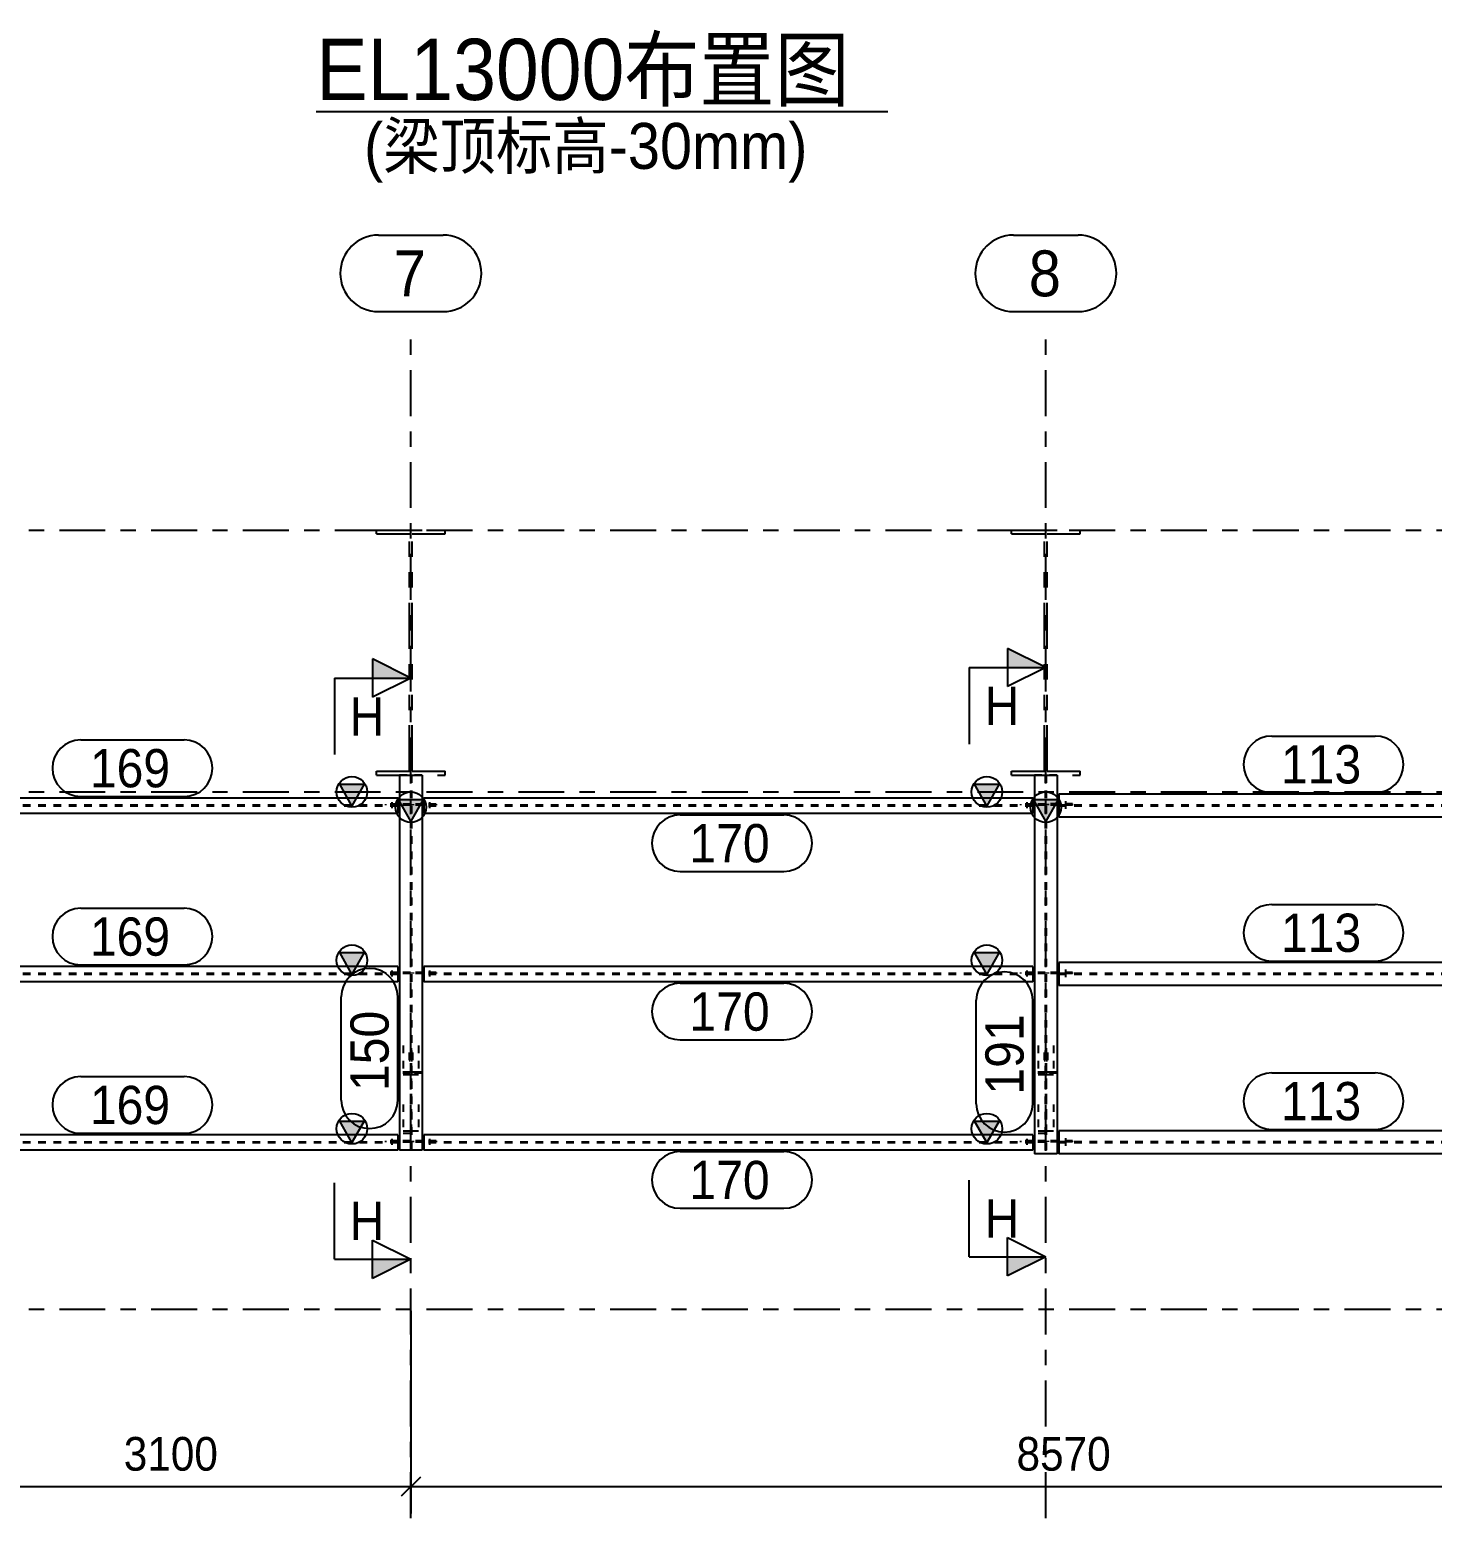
# Model space of a CAD drawing. Header units: millimetres. Extents: x 0 to 594, y 0 to 420.
# Drawn here: x 228.8 to 320.4, y 107.3 to 204.6 of the extents above; entities that cross this region are included whole.
import ezdxf

# ---------------------------------------------------------------- set-up
doc = ezdxf.new("R2010")
doc.units = ezdxf.units.MM
doc.header["$MEASUREMENT"] = 0
for name, pattern in [('XKITLINE00', [0]), ('XKITLINE02', [4, 2, -2]), ('XKITLINE03', [6, 3, -1, 1, -1]), ('XKITLINE04', [3, 0.5, -0.5, 0.5, -0.5, 0.5, -0.5]), ('XKITLINE05', [8, 3, -1, 1, -1, 1, -1])]:
    doc.linetypes.add(name, pattern=pattern)
for name, color, linetype in [('cut', 7, 'Continuous'), ('dimension', 7, 'Continuous'), ('grid', 7, 'Continuous'), ('mark', 7, 'Continuous'), ('part1', 7, 'Continuous'), ('view', 7, 'Continuous')]:
    doc.layers.add(name, color=color, linetype=linetype)
doc.styles.add('STYLE_1', font='arial.ttf', dxfattribs={"height": 0.2})

# ---------------------------------------------------------------- blocks, each defined once
blk = doc.blocks.new('*D3364')
at = {"layer": 'dimension', "color": 1, "linetype": 'XKITLINE00'}
for p, q in [((1420.113, 1660.043), (1420.113, 1646.803)), ((1505.813, 1660.043), (1505.813, 1646.803)), ((1420.736, 1649.185), (1419.491, 1647.941)), ((1506.436, 1649.185), (1505.191, 1647.941)), ((1420.113, 1648.563), (1505.813, 1648.563))]:
    blk.add_line(p, q, dxfattribs=at)
at = {"layer": 'dimension', "color": 1, "style": 'STYLE_1', "width": 0.9}
blk.add_text('8570', height=2.2, dxfattribs=at).set_placement((1459.7, 1649.603))
blk = doc.blocks.new('*D3365')
at = {"layer": 'grid', "color": 4, "linetype": 'XKITLINE03'}
blk.add_line((1247.14, 1660.143), (1630.763, 1660.143), dxfattribs=at)
blk = doc.blocks.new('*D3366')
at = {"layer": 'grid', "color": 4, "linetype": 'XKITLINE03'}
blk.add_line((1247.14, 1693.943), (1630.763, 1693.943), dxfattribs=at)
blk = doc.blocks.new('*D3367')
at = {"layer": 'grid', "color": 4, "linetype": 'XKITLINE03'}
blk.add_line((1247.14, 1711.043), (1630.763, 1711.043), dxfattribs=at)
blk = doc.blocks.new('*D3368')
at = {"layer": 'part1', "color": 0, "linetype": 'XKITLINE00'}
for p, q in [((1420.963, 1671.543), (1420.963, 1670.543)), ((1460.763, 1671.543), (1420.963, 1671.543)), ((1457.763, 1671.043), (1456.963, 1672.443)), ((1456.963, 1672.443), (1458.563, 1672.443)), ((1458.563, 1672.443), (1457.763, 1671.043)), ((1460.763, 1671.543), (1460.763, 1670.543)), ((1460.763, 1670.543), (1420.963, 1670.543))]:
    blk.add_line(p, q, dxfattribs=at)
at = {"layer": 'part1', "color": 2, "linetype": 'XKITLINE04'}
for p, q in [((1460.763, 1671.07), (1420.963, 1671.07)), ((1460.763, 1671.015), (1420.963, 1671.015))]:
    blk.add_line(p, q, dxfattribs=at)
at = {"layer": 'part1', "color": 0, "linetype": 'XKITLINE00'}
blk.add_circle((1457.763, 1671.943), 1, dxfattribs=at)
at = {"layer": 'part1', "color": 0}
blk.add_solid([(1456.963, 1672.443), (1458.563, 1672.443), (1456.963, 1672.443), (1457.763, 1671.043)], dxfattribs=at)
blk = doc.blocks.new('*D3369')
at = {"layer": 'part1', "color": 0, "linetype": 'XKITLINE00'}
for p, q in [((1457.763, 1682.043), (1456.963, 1683.443)), ((1456.963, 1683.443), (1458.563, 1683.443)), ((1458.563, 1683.443), (1457.763, 1682.043)), ((1420.963, 1682.543), (1420.963, 1681.543)), ((1460.763, 1682.543), (1420.963, 1682.543)), ((1460.763, 1682.543), (1460.763, 1681.543)), ((1460.763, 1681.543), (1420.963, 1681.543))]:
    blk.add_line(p, q, dxfattribs=at)
at = {"layer": 'part1', "color": 2, "linetype": 'XKITLINE04'}
for p, q in [((1460.763, 1682.07), (1420.963, 1682.07)), ((1460.763, 1682.015), (1420.963, 1682.015))]:
    blk.add_line(p, q, dxfattribs=at)
at = {"layer": 'part1', "color": 0, "linetype": 'XKITLINE00'}
blk.add_circle((1457.763, 1682.943), 1, dxfattribs=at)
at = {"layer": 'part1', "color": 0}
blk.add_solid([(1456.963, 1683.443), (1458.563, 1683.443), (1456.963, 1683.443), (1457.763, 1682.043)], dxfattribs=at)
blk = doc.blocks.new('*D3370')
at = {"layer": 'part1', "color": 0, "linetype": 'XKITLINE00'}
for p, q in [((1457.763, 1693.043), (1456.963, 1694.443)), ((1456.963, 1694.443), (1458.563, 1694.443)), ((1458.563, 1694.443), (1457.763, 1693.043)), ((1420.963, 1693.543), (1420.963, 1692.543)), ((1460.763, 1693.543), (1420.963, 1693.543)), ((1460.763, 1693.543), (1460.763, 1692.543)), ((1460.763, 1692.543), (1420.963, 1692.543))]:
    blk.add_line(p, q, dxfattribs=at)
at = {"layer": 'part1', "color": 2, "linetype": 'XKITLINE04'}
for p, q in [((1460.763, 1693.07), (1420.963, 1693.07)), ((1460.763, 1693.015), (1420.963, 1693.015))]:
    blk.add_line(p, q, dxfattribs=at)
at = {"layer": 'part1', "color": 0, "linetype": 'XKITLINE00'}
blk.add_circle((1457.763, 1693.943), 1, dxfattribs=at)
at = {"layer": 'part1', "color": 0}
blk.add_solid([(1456.963, 1694.443), (1458.563, 1694.443), (1456.963, 1694.443), (1457.763, 1693.043)], dxfattribs=at)
blk = doc.blocks.new('*D3419')
at = {"layer": 'view', "color": 1, "linetype": 'XKITLINE00'}
blk.add_line((1413.932, 1738.393), (1451.287, 1738.393), dxfattribs=at)
at = {"layer": 'view', "color": 1, "style": 'STYLE_1', "width": 0.9}
for s, height, p in [('EL13000布置图', 4, (1413.932, 1739.143)), ('(梁顶标高-30mm)', 3, (1417.056, 1734.643))]:
    blk.add_text(s, height=height, dxfattribs=at).set_placement(p)
blk = doc.blocks.new('*D3439')
at = {"layer": 'part1', "color": 0, "linetype": 'XKITLINE00'}
for p, q in [((1389.963, 1671.543), (1389.963, 1670.543)), ((1419.263, 1671.543), (1389.963, 1671.543)), ((1416.263, 1671.043), (1415.463, 1672.443)), ((1415.463, 1672.443), (1417.063, 1672.443)), ((1417.063, 1672.443), (1416.263, 1671.043)), ((1419.263, 1671.543), (1419.263, 1670.543)), ((1419.263, 1670.543), (1389.963, 1670.543))]:
    blk.add_line(p, q, dxfattribs=at)
at = {"layer": 'part1', "color": 2, "linetype": 'XKITLINE04'}
for p, q in [((1419.263, 1671.07), (1389.963, 1671.07)), ((1419.263, 1671.015), (1389.963, 1671.015))]:
    blk.add_line(p, q, dxfattribs=at)
at = {"layer": 'part1', "color": 0, "linetype": 'XKITLINE00'}
blk.add_circle((1416.263, 1671.943), 1, dxfattribs=at)
at = {"layer": 'part1', "color": 0}
blk.add_solid([(1415.463, 1672.443), (1417.063, 1672.443), (1415.463, 1672.443), (1416.263, 1671.043)], dxfattribs=at)
blk = doc.blocks.new('*D3440')
at = {"layer": 'part1', "color": 0, "linetype": 'XKITLINE00'}
for p, q in [((1416.263, 1682.043), (1415.463, 1683.443)), ((1415.463, 1683.443), (1417.063, 1683.443)), ((1417.063, 1683.443), (1416.263, 1682.043)), ((1389.963, 1682.543), (1389.963, 1681.543)), ((1419.263, 1682.543), (1389.963, 1682.543)), ((1419.263, 1682.543), (1419.263, 1681.543)), ((1419.263, 1681.543), (1389.963, 1681.543))]:
    blk.add_line(p, q, dxfattribs=at)
at = {"layer": 'part1', "color": 2, "linetype": 'XKITLINE04'}
for p, q in [((1419.263, 1682.07), (1389.963, 1682.07)), ((1419.263, 1682.015), (1389.963, 1682.015))]:
    blk.add_line(p, q, dxfattribs=at)
at = {"layer": 'part1', "color": 0, "linetype": 'XKITLINE00'}
blk.add_circle((1416.263, 1682.943), 1, dxfattribs=at)
at = {"layer": 'part1', "color": 0}
blk.add_solid([(1415.463, 1683.443), (1417.063, 1683.443), (1415.463, 1683.443), (1416.263, 1682.043)], dxfattribs=at)
blk = doc.blocks.new('*D3441')
at = {"layer": 'part1', "color": 0, "linetype": 'XKITLINE00'}
for p, q in [((1416.263, 1693.043), (1415.463, 1694.443)), ((1415.463, 1694.443), (1417.063, 1694.443)), ((1417.063, 1694.443), (1416.263, 1693.043)), ((1389.963, 1693.543), (1389.963, 1692.543)), ((1419.263, 1693.543), (1389.963, 1693.543)), ((1419.263, 1693.543), (1419.263, 1692.543)), ((1419.263, 1692.543), (1389.963, 1692.543))]:
    blk.add_line(p, q, dxfattribs=at)
at = {"layer": 'part1', "color": 2, "linetype": 'XKITLINE04'}
for p, q in [((1419.263, 1693.07), (1389.963, 1693.07)), ((1419.263, 1693.015), (1389.963, 1693.015))]:
    blk.add_line(p, q, dxfattribs=at)
at = {"layer": 'part1', "color": 0, "linetype": 'XKITLINE00'}
blk.add_circle((1416.263, 1693.943), 1, dxfattribs=at)
at = {"layer": 'part1', "color": 0}
blk.add_solid([(1415.463, 1694.443), (1417.063, 1694.443), (1415.463, 1694.443), (1416.263, 1693.043)], dxfattribs=at)
blk = doc.blocks.new('*D3451')
at = {"layer": 'part1', "color": 0, "linetype": 'XKITLINE02'}
blk.add_line((1418.863, 1671.283), (1418.863, 1670.883), dxfattribs=at)
blk.add_line((1418.863, 1671.283), (1418.863, 1670.883), dxfattribs=at)
blk = doc.blocks.new('*D3452')
at = {"layer": 'part1', "color": 2, "linetype": 'XKITLINE04'}
for p, q in [((1419.263, 1671.15), (1418.463, 1671.15)), ((1418.463, 1671.15), (1418.463, 1671.07)), ((1419.263, 1671.07), (1418.463, 1671.07)), ((1419.313, 1671.07), (1419.313, 1671.15)), ((1419.354, 1671.15), (1419.361, 1671.15)), ((1419.354, 1671.07), (1419.361, 1671.07)), ((1419.361, 1671.15), (1419.363, 1671.15)), ((1419.361, 1671.07), (1419.363, 1671.07)), ((1420.081, 1671.15), (1419.363, 1671.15)), ((1419.363, 1671.15), (1419.363, 1671.07)), ((1419.363, 1671.07), (1419.363, 1671.15)), ((1419.363, 1671.07), (1419.363, 1671.15)), ((1420.081, 1671.07), (1419.363, 1671.07)), ((1419.931, 1671.07), (1419.931, 1671.15)), ((1419.931, 1671.07), (1419.931, 1671.15)), ((1420.081, 1671.15), (1420.081, 1671.07))]:
    blk.add_line(p, q, dxfattribs=at)
at = {"layer": 'part1', "color": 0, "linetype": 'XKITLINE00'}
for p, q in [((1419.363, 1671.15), (1419.263, 1671.15)), ((1419.363, 1671.07), (1419.263, 1671.07)), ((1419.313, 1671.07), (1419.313, 1671.15))]:
    blk.add_line(p, q, dxfattribs=at)
blk = doc.blocks.new('*D3461')
at = {"layer": 'part1', "color": 0, "linetype": 'XKITLINE02'}
blk.add_line((1418.863, 1693.283), (1418.863, 1692.883), dxfattribs=at)
blk.add_line((1418.863, 1693.283), (1418.863, 1692.883), dxfattribs=at)
blk = doc.blocks.new('*D3462')
at = {"layer": 'part1', "color": 2, "linetype": 'XKITLINE04'}
for p, q in [((1419.263, 1693.15), (1418.463, 1693.15)), ((1418.463, 1693.15), (1418.463, 1693.07)), ((1419.263, 1693.07), (1418.463, 1693.07)), ((1419.313, 1693.07), (1419.313, 1693.15)), ((1419.354, 1693.15), (1419.361, 1693.15)), ((1419.354, 1693.07), (1419.361, 1693.07)), ((1419.361, 1693.15), (1419.363, 1693.15)), ((1419.361, 1693.07), (1419.363, 1693.07)), ((1420.081, 1693.15), (1419.363, 1693.15)), ((1419.363, 1693.15), (1419.363, 1693.07)), ((1419.363, 1693.07), (1419.363, 1693.15)), ((1419.363, 1693.07), (1419.363, 1693.15)), ((1420.081, 1693.07), (1419.363, 1693.07)), ((1419.931, 1693.07), (1419.931, 1693.15)), ((1419.931, 1693.07), (1419.931, 1693.15)), ((1420.081, 1693.15), (1420.081, 1693.07))]:
    blk.add_line(p, q, dxfattribs=at)
at = {"layer": 'part1', "color": 0, "linetype": 'XKITLINE00'}
for p, q in [((1419.363, 1693.15), (1419.263, 1693.15)), ((1419.363, 1693.07), (1419.263, 1693.07)), ((1419.313, 1693.07), (1419.313, 1693.15))]:
    blk.add_line(p, q, dxfattribs=at)
blk = doc.blocks.new('*D3463')
at = {"layer": 'part1', "color": 0, "linetype": 'XKITLINE02'}
blk.add_line((1418.863, 1682.283), (1418.863, 1681.883), dxfattribs=at)
blk.add_line((1418.863, 1682.283), (1418.863, 1681.883), dxfattribs=at)
blk = doc.blocks.new('*D3464')
at = {"layer": 'part1', "color": 2, "linetype": 'XKITLINE04'}
for p, q in [((1419.263, 1682.15), (1418.463, 1682.15)), ((1418.463, 1682.15), (1418.463, 1682.07)), ((1419.263, 1682.07), (1418.463, 1682.07)), ((1419.313, 1682.07), (1419.313, 1682.15)), ((1419.354, 1682.15), (1419.361, 1682.15)), ((1419.354, 1682.07), (1419.361, 1682.07)), ((1419.361, 1682.15), (1419.363, 1682.15)), ((1419.361, 1682.07), (1419.363, 1682.07)), ((1420.081, 1682.15), (1419.363, 1682.15)), ((1419.363, 1682.15), (1419.363, 1682.07)), ((1419.363, 1682.07), (1419.363, 1682.15)), ((1419.363, 1682.07), (1419.363, 1682.15)), ((1420.081, 1682.07), (1419.363, 1682.07)), ((1419.931, 1682.07), (1419.931, 1682.15)), ((1419.931, 1682.07), (1419.931, 1682.15)), ((1420.081, 1682.15), (1420.081, 1682.07))]:
    blk.add_line(p, q, dxfattribs=at)
at = {"layer": 'part1', "color": 0, "linetype": 'XKITLINE00'}
for p, q in [((1419.363, 1682.15), (1419.263, 1682.15)), ((1419.363, 1682.07), (1419.263, 1682.07)), ((1419.313, 1682.07), (1419.313, 1682.15))]:
    blk.add_line(p, q, dxfattribs=at)
blk = doc.blocks.new('*D3465')
at = {"layer": 'part1', "color": 2, "linetype": 'XKITLINE04'}
for p, q in [((1420.863, 1695.043), (1419.363, 1695.043)), ((1420.081, 1695.043), (1420.081, 1670.543)), ((1420.146, 1695.043), (1420.146, 1670.543))]:
    blk.add_line(p, q, dxfattribs=at)
at = {"layer": 'part1', "color": 0, "linetype": 'XKITLINE00'}
for p, q in [((1419.363, 1695.043), (1419.363, 1670.543)), ((1420.863, 1695.043), (1420.863, 1670.543)), ((1420.113, 1692.043), (1419.313, 1693.443)), ((1419.313, 1693.443), (1420.913, 1693.443)), ((1420.913, 1693.443), (1420.113, 1692.043)), ((1420.863, 1670.543), (1419.363, 1670.543))]:
    blk.add_line(p, q, dxfattribs=at)
blk.add_circle((1420.113, 1692.943), 1, dxfattribs=at)
at = {"layer": 'part1', "color": 0}
blk.add_solid([(1419.313, 1693.443), (1420.913, 1693.443), (1419.313, 1693.443), (1420.113, 1692.043)], dxfattribs=at)
blk = doc.blocks.new('*D3466')
at = {"layer": 'part1', "color": 2, "linetype": 'XKITLINE04'}
for p, q in [((1419.613, 1677.373), (1419.613, 1675.481)), ((1420.613, 1677.373), (1420.613, 1675.481)), ((1420.086, 1677.213), (1420.086, 1671.801)), ((1420.141, 1677.213), (1420.141, 1671.801)), ((1420.613, 1675.641), (1419.613, 1675.641)), ((1419.613, 1675.481), (1420.086, 1675.481)), ((1420.141, 1675.481), (1420.613, 1675.481)), ((1419.613, 1673.533), (1419.613, 1671.641)), ((1420.613, 1673.533), (1420.613, 1671.641)), ((1419.613, 1671.801), (1420.086, 1671.801)), ((1419.613, 1671.641), (1420.613, 1671.641)), ((1420.141, 1671.801), (1420.613, 1671.801))]:
    blk.add_line(p, q, dxfattribs=at)
blk = doc.blocks.new('*D3467')
at = {"layer": 'part1', "color": 2, "linetype": 'XKITLINE04'}
for p, q in [((1420.141, 1676.923), (1420.141, 1676.218)), ((1420.141, 1676.394), (1420.221, 1676.394)), ((1420.221, 1676.923), (1420.221, 1676.218))]:
    blk.add_line(p, q, dxfattribs=at)
blk = doc.blocks.new('*D3468')
at = {"layer": 'part1', "color": 2, "linetype": 'XKITLINE04'}
for p, q in [((1420.006, 1676.923), (1420.006, 1676.218)), ((1420.006, 1676.394), (1420.086, 1676.394)), ((1420.086, 1676.923), (1420.086, 1676.218))]:
    blk.add_line(p, q, dxfattribs=at)
blk = doc.blocks.new('*D3469')
at = {"layer": 'part1', "color": 2, "linetype": 'XKITLINE04'}
for p, q in [((1420.081, 1675.641), (1419.363, 1675.641)), ((1419.363, 1675.641), (1419.363, 1675.561)), ((1420.081, 1675.561), (1419.363, 1675.561)), ((1419.881, 1675.641), (1419.881, 1675.561)), ((1420.081, 1675.641), (1420.081, 1675.561))]:
    blk.add_line(p, q, dxfattribs=at)
blk = doc.blocks.new('*D3470')
at = {"layer": 'part1', "color": 2, "linetype": 'XKITLINE04'}
for p, q in [((1420.146, 1675.641), (1420.146, 1675.561)), ((1420.863, 1675.641), (1420.146, 1675.641)), ((1420.863, 1675.561), (1420.146, 1675.561)), ((1420.346, 1675.641), (1420.346, 1675.561)), ((1420.863, 1675.561), (1420.863, 1675.641)), ((1420.863, 1675.561), (1420.863, 1675.641))]:
    blk.add_line(p, q, dxfattribs=at)
blk = doc.blocks.new('*D3471')
at = {"layer": 'part1', "color": 0, "linetype": 'XKITLINE02'}
blk.add_line((1421.363, 1692.883), (1421.363, 1693.283), dxfattribs=at)
blk.add_line((1421.363, 1692.883), (1421.363, 1693.283), dxfattribs=at)
blk = doc.blocks.new('*D3472')
at = {"layer": 'part1', "color": 2, "linetype": 'XKITLINE04'}
for p, q in [((1420.146, 1693.15), (1420.146, 1693.07)), ((1420.913, 1693.15), (1420.146, 1693.15)), ((1420.913, 1693.07), (1420.146, 1693.07)), ((1420.296, 1693.07), (1420.296, 1693.15)), ((1420.296, 1693.07), (1420.296, 1693.15)), ((1420.863, 1693.15), (1420.863, 1693.07)), ((1420.863, 1693.07), (1420.863, 1693.15)), ((1420.863, 1693.07), (1420.863, 1693.15)), ((1420.913, 1693.07), (1420.913, 1693.15)), ((1421.763, 1693.15), (1420.963, 1693.15)), ((1421.763, 1693.07), (1420.963, 1693.07)), ((1421.763, 1693.15), (1421.763, 1693.07))]:
    blk.add_line(p, q, dxfattribs=at)
at = {"layer": 'part1', "color": 0, "linetype": 'XKITLINE00'}
for p, q in [((1420.963, 1693.15), (1420.863, 1693.15)), ((1420.963, 1693.07), (1420.863, 1693.07)), ((1420.913, 1693.07), (1420.913, 1693.15))]:
    blk.add_line(p, q, dxfattribs=at)
blk = doc.blocks.new('*D3473')
at = {"layer": 'part1', "color": 0, "linetype": 'XKITLINE02'}
blk.add_line((1421.363, 1681.883), (1421.363, 1682.283), dxfattribs=at)
blk.add_line((1421.363, 1681.883), (1421.363, 1682.283), dxfattribs=at)
blk = doc.blocks.new('*D3474')
at = {"layer": 'part1', "color": 2, "linetype": 'XKITLINE04'}
for p, q in [((1420.146, 1682.15), (1420.146, 1682.07)), ((1420.913, 1682.15), (1420.146, 1682.15)), ((1420.913, 1682.07), (1420.146, 1682.07)), ((1420.296, 1682.07), (1420.296, 1682.15)), ((1420.296, 1682.07), (1420.296, 1682.15)), ((1420.863, 1682.15), (1420.863, 1682.07)), ((1420.863, 1682.07), (1420.863, 1682.15)), ((1420.863, 1682.07), (1420.863, 1682.15)), ((1420.913, 1682.07), (1420.913, 1682.15)), ((1421.763, 1682.15), (1420.963, 1682.15)), ((1421.763, 1682.07), (1420.963, 1682.07)), ((1421.763, 1682.15), (1421.763, 1682.07))]:
    blk.add_line(p, q, dxfattribs=at)
at = {"layer": 'part1', "color": 0, "linetype": 'XKITLINE00'}
for p, q in [((1420.963, 1682.15), (1420.863, 1682.15)), ((1420.963, 1682.07), (1420.863, 1682.07)), ((1420.913, 1682.07), (1420.913, 1682.15))]:
    blk.add_line(p, q, dxfattribs=at)
blk = doc.blocks.new('*D3475')
at = {"layer": 'part1', "color": 0, "linetype": 'XKITLINE02'}
blk.add_line((1421.363, 1670.883), (1421.363, 1671.283), dxfattribs=at)
blk.add_line((1421.363, 1670.883), (1421.363, 1671.283), dxfattribs=at)
blk = doc.blocks.new('*D3476')
at = {"layer": 'part1', "color": 2, "linetype": 'XKITLINE04'}
for p, q in [((1420.146, 1671.15), (1420.146, 1671.07)), ((1420.913, 1671.15), (1420.146, 1671.15)), ((1420.913, 1671.07), (1420.146, 1671.07)), ((1420.296, 1671.07), (1420.296, 1671.15)), ((1420.296, 1671.07), (1420.296, 1671.15)), ((1420.863, 1671.15), (1420.863, 1671.07)), ((1420.863, 1671.07), (1420.863, 1671.15)), ((1420.863, 1671.07), (1420.863, 1671.15)), ((1420.913, 1671.07), (1420.913, 1671.15)), ((1421.763, 1671.15), (1420.963, 1671.15)), ((1421.763, 1671.07), (1420.963, 1671.07)), ((1421.763, 1671.15), (1421.763, 1671.07))]:
    blk.add_line(p, q, dxfattribs=at)
at = {"layer": 'part1', "color": 0, "linetype": 'XKITLINE00'}
for p, q in [((1420.963, 1671.15), (1420.863, 1671.15)), ((1420.963, 1671.07), (1420.863, 1671.07)), ((1420.913, 1671.07), (1420.913, 1671.15))]:
    blk.add_line(p, q, dxfattribs=at)
blk = doc.blocks.new('*D3529')
at = {"layer": 'dimension', "color": 1, "linetype": 'XKITLINE00'}
for p, q in [((1389.113, 1660.043), (1389.113, 1646.803)), ((1420.113, 1660.043), (1420.113, 1646.803)), ((1389.736, 1649.185), (1388.491, 1647.941)), ((1420.736, 1649.185), (1419.491, 1647.941)), ((1389.113, 1648.563), (1420.113, 1648.563))]:
    blk.add_line(p, q, dxfattribs=at)
at = {"layer": 'dimension', "color": 1, "style": 'STYLE_1', "width": 0.9}
blk.add_text('3100', height=2.2, dxfattribs=at).set_placement((1401.35, 1649.603))
blk = doc.blocks.new('*D3530')
at = {"layer": 'cut', "color": 1, "linetype": 'XKITLINE00'}
for p, q in [((1420.113, 1701.377), (1417.613, 1702.627)), ((1417.613, 1702.627), (1417.613, 1700.127)), ((1415.113, 1701.377), (1415.113, 1696.377)), ((1415.113, 1701.377), (1420.113, 1701.377)), ((1420.113, 1701.377), (1417.613, 1700.127)), ((1415.113, 1663.416), (1415.113, 1668.416)), ((1417.613, 1662.166), (1417.613, 1664.666)), ((1417.613, 1664.666), (1420.113, 1663.416)), ((1415.113, 1663.416), (1420.113, 1663.416)), ((1420.113, 1663.416), (1417.613, 1662.166))]:
    blk.add_line(p, q, dxfattribs=at)
at = {"layer": 'cut', "color": 1}
for points in [[(1417.613, 1702.627), (1420.113, 1701.377), (1417.613, 1702.627), (1417.613, 1701.377)], [(1417.613, 1663.416), (1420.113, 1663.416), (1417.613, 1663.416), (1417.613, 1662.166)]]:
    blk.add_solid(points, dxfattribs=at)
at = {"layer": 'cut', "color": 3, "style": 'STYLE_1', "width": 0.9}
for p in [(1416.113, 1697.627), (1416.113, 1664.666)]:
    blk.add_text('H', height=2.5, dxfattribs=at).set_placement(p)
blk = doc.blocks.new('*D3533')
at = {"layer": 'mark', "color": 1, "linetype": 'XKITLINE00'}
for p, q in [((1415.563, 1673.801), (1415.563, 1680.564)), ((1419.263, 1673.801), (1419.263, 1680.564))]:
    blk.add_line(p, q, dxfattribs=at)
for centre, start, end in [((1417.413, 1680.564), 0, 180), ((1417.413, 1673.801), 180, 0)]:
    blk.add_arc(centre, 1.85, start, end, dxfattribs=at)
at = {"layer": 'mark', "color": 1, "style": 'STYLE_1', "width": 0.9}
blk.add_text('150', height=2.5, rotation=90.00021, dxfattribs=at).set_placement((1418.663, 1674.401))
blk = doc.blocks.new('*D3536')
at = {"layer": 'mark', "color": 1, "linetype": 'XKITLINE00'}
for p, q in [((1398.536, 1675.343), (1405.299, 1675.343)), ((1398.536, 1671.643), (1405.299, 1671.643))]:
    blk.add_line(p, q, dxfattribs=at)
for centre, start, end in [((1398.536, 1673.493), 90, -90), ((1405.299, 1673.493), -90, 90)]:
    blk.add_arc(centre, 1.85, start, end, dxfattribs=at)
at = {"layer": 'mark', "color": 1, "style": 'STYLE_1', "width": 0.9}
blk.add_text('169', height=2.5, dxfattribs=at).set_placement((1399.136, 1672.243))
blk = doc.blocks.new('*D3537')
at = {"layer": 'mark', "color": 1, "linetype": 'XKITLINE00'}
for p, q in [((1398.536, 1686.343), (1405.299, 1686.343)), ((1398.536, 1682.643), (1405.299, 1682.643))]:
    blk.add_line(p, q, dxfattribs=at)
for centre, start, end in [((1398.536, 1684.493), 90, -90), ((1405.299, 1684.493), -90, 90)]:
    blk.add_arc(centre, 1.85, start, end, dxfattribs=at)
at = {"layer": 'mark', "color": 1, "style": 'STYLE_1', "width": 0.9}
blk.add_text('169', height=2.5, dxfattribs=at).set_placement((1399.136, 1683.243))
blk = doc.blocks.new('*D3538')
at = {"layer": 'mark', "color": 1, "linetype": 'XKITLINE00'}
for p, q in [((1398.536, 1697.343), (1405.299, 1697.343)), ((1398.536, 1693.643), (1405.299, 1693.643))]:
    blk.add_line(p, q, dxfattribs=at)
for centre, start, end in [((1398.536, 1695.493), 90, -90), ((1405.299, 1695.493), -90, 90)]:
    blk.add_arc(centre, 1.85, start, end, dxfattribs=at)
at = {"layer": 'mark', "color": 1, "style": 'STYLE_1', "width": 0.9}
blk.add_text('169', height=2.5, dxfattribs=at).set_placement((1399.136, 1694.243))
blk = doc.blocks.new('*D3544')
at = {"layer": 'grid', "color": 4, "linetype": 'XKITLINE00'}
for p, q in [((1418.001, 1730.317), (1422.226, 1730.317)), ((1418.001, 1725.317), (1422.226, 1725.317))]:
    blk.add_line(p, q, dxfattribs=at)
at = {"layer": 'grid', "color": 4, "linetype": 'XKITLINE03'}
blk.add_line((1420.113, 1646.495), (1420.113, 1724.317), dxfattribs=at)
at = {"layer": 'grid', "color": 4, "linetype": 'XKITLINE00'}
for centre, start, end in [((1418.001, 1727.817), 90, -90), ((1422.226, 1727.817), -90, 90)]:
    blk.add_arc(centre, 2.5, start, end, dxfattribs=at)
at = {"layer": 'grid', "color": 4, "style": 'STYLE_1', "width": 0.9}
blk.add_text('7', height=3, dxfattribs=at).set_placement((1419.001, 1726.317))
blk = doc.blocks.new('*D3547')
at = {"layer": 'part1', "color": 6, "linetype": 'XKITLINE05'}
for p, q in [((1417.863, 1711.043), (1422.363, 1711.043)), ((1417.863, 1710.793), (1417.863, 1711.043)), ((1417.863, 1710.793), (1420.033, 1710.793)), ((1420.033, 1695.293), (1420.033, 1710.793)), ((1420.193, 1710.793), (1422.363, 1710.793)), ((1420.193, 1695.293), (1420.193, 1710.793)), ((1422.363, 1710.793), (1422.363, 1711.043)), ((1417.863, 1695.043), (1417.863, 1695.293)), ((1417.863, 1695.293), (1420.033, 1695.293)), ((1417.863, 1695.043), (1422.363, 1695.043)), ((1420.193, 1695.293), (1422.363, 1695.293)), ((1422.363, 1695.043), (1422.363, 1695.293))]:
    blk.add_line(p, q, dxfattribs=at)
blk = doc.blocks.new('*D3617')
at = {"layer": 'cut', "color": 1, "linetype": 'XKITLINE00'}
for p, q in [((1461.613, 1702.072), (1459.113, 1703.322)), ((1459.113, 1703.322), (1459.113, 1700.822)), ((1456.613, 1702.072), (1456.613, 1697.072)), ((1456.613, 1702.072), (1461.613, 1702.072)), ((1461.613, 1702.072), (1459.113, 1700.822)), ((1456.613, 1663.579), (1456.613, 1668.579)), ((1459.113, 1662.329), (1459.113, 1664.829)), ((1459.113, 1664.829), (1461.613, 1663.579)), ((1456.613, 1663.579), (1461.613, 1663.579)), ((1461.613, 1663.579), (1459.113, 1662.329))]:
    blk.add_line(p, q, dxfattribs=at)
at = {"layer": 'cut', "color": 1}
for points in [[(1459.113, 1703.322), (1461.613, 1702.072), (1459.113, 1703.322), (1459.113, 1702.072)], [(1459.113, 1663.579), (1461.613, 1663.579), (1459.113, 1663.579), (1459.113, 1662.329)]]:
    blk.add_solid(points, dxfattribs=at)
at = {"layer": 'cut', "color": 3, "style": 'STYLE_1', "width": 0.9}
for p in [(1457.613, 1698.322), (1457.613, 1664.829)]:
    blk.add_text('H', height=2.5, dxfattribs=at).set_placement(p)
blk = doc.blocks.new('*D3619')
at = {"layer": 'mark', "color": 1, "linetype": 'XKITLINE00'}
for p, q in [((1476.38, 1675.593), (1483.142, 1675.593)), ((1476.38, 1671.893), (1483.142, 1671.893))]:
    blk.add_line(p, q, dxfattribs=at)
for centre, start, end in [((1476.38, 1673.743), 90, -90), ((1483.142, 1673.743), -90, 90)]:
    blk.add_arc(centre, 1.85, start, end, dxfattribs=at)
at = {"layer": 'mark', "color": 1, "style": 'STYLE_1', "width": 0.9}
blk.add_text('113', height=2.5, dxfattribs=at).set_placement((1476.98, 1672.493))
blk = doc.blocks.new('*D3620')
at = {"layer": 'mark', "color": 1, "linetype": 'XKITLINE00'}
for p, q in [((1476.38, 1686.593), (1483.142, 1686.593)), ((1476.38, 1682.893), (1483.142, 1682.893))]:
    blk.add_line(p, q, dxfattribs=at)
for centre, start, end in [((1476.38, 1684.743), 90, -90), ((1483.142, 1684.743), -90, 90)]:
    blk.add_arc(centre, 1.85, start, end, dxfattribs=at)
at = {"layer": 'mark', "color": 1, "style": 'STYLE_1', "width": 0.9}
blk.add_text('113', height=2.5, dxfattribs=at).set_placement((1476.98, 1683.493))
blk = doc.blocks.new('*D3621')
at = {"layer": 'mark', "color": 1, "linetype": 'XKITLINE00'}
for p, q in [((1476.38, 1697.593), (1483.142, 1697.593)), ((1476.38, 1693.893), (1483.142, 1693.893))]:
    blk.add_line(p, q, dxfattribs=at)
for centre, start, end in [((1476.38, 1695.743), 90, -90), ((1483.142, 1695.743), -90, 90)]:
    blk.add_arc(centre, 1.85, start, end, dxfattribs=at)
at = {"layer": 'mark', "color": 1, "style": 'STYLE_1', "width": 0.9}
blk.add_text('113', height=2.5, dxfattribs=at).set_placement((1476.98, 1694.493))
blk = doc.blocks.new('*D3641')
at = {"layer": 'grid', "color": 4, "linetype": 'XKITLINE00'}
for p, q in [((1459.501, 1730.317), (1463.726, 1730.317)), ((1459.501, 1725.317), (1463.726, 1725.317))]:
    blk.add_line(p, q, dxfattribs=at)
at = {"layer": 'grid', "color": 4, "linetype": 'XKITLINE03'}
blk.add_line((1461.613, 1646.495), (1461.613, 1724.317), dxfattribs=at)
at = {"layer": 'grid', "color": 4, "linetype": 'XKITLINE00'}
for centre, start, end in [((1459.501, 1727.817), 90, -90), ((1463.726, 1727.817), -90, 90)]:
    blk.add_arc(centre, 2.5, start, end, dxfattribs=at)
at = {"layer": 'grid', "color": 4, "style": 'STYLE_1', "width": 0.9}
blk.add_text('8', height=3, dxfattribs=at).set_placement((1460.501, 1726.317))
blk = doc.blocks.new('*D3649')
at = {"layer": 'part1', "color": 6, "linetype": 'XKITLINE05'}
for p, q in [((1459.363, 1711.043), (1463.863, 1711.043)), ((1459.363, 1710.793), (1459.363, 1711.043)), ((1459.363, 1710.793), (1461.533, 1710.793)), ((1461.533, 1695.293), (1461.533, 1710.793)), ((1461.693, 1710.793), (1463.863, 1710.793)), ((1461.693, 1695.293), (1461.693, 1710.793)), ((1463.863, 1710.793), (1463.863, 1711.043)), ((1459.363, 1695.043), (1459.363, 1695.293)), ((1459.363, 1695.293), (1461.533, 1695.293)), ((1459.363, 1695.043), (1463.863, 1695.043)), ((1461.693, 1695.293), (1463.863, 1695.293)), ((1463.863, 1695.043), (1463.863, 1695.293))]:
    blk.add_line(p, q, dxfattribs=at)
blk = doc.blocks.new('*D3650')
at = {"layer": 'part1', "color": 0, "linetype": 'XKITLINE00'}
for p, q in [((1462.463, 1671.793), (1462.463, 1670.293)), ((1504.963, 1671.793), (1462.463, 1671.793)), ((1501.963, 1671.043), (1501.163, 1672.443)), ((1501.163, 1672.443), (1502.763, 1672.443)), ((1502.763, 1672.443), (1501.963, 1671.043)), ((1504.963, 1671.793), (1504.963, 1670.293)), ((1504.963, 1670.293), (1462.463, 1670.293))]:
    blk.add_line(p, q, dxfattribs=at)
at = {"layer": 'part1', "color": 2, "linetype": 'XKITLINE04'}
for p, q in [((1504.963, 1671.075), (1462.463, 1671.075)), ((1504.963, 1671.01), (1462.463, 1671.01))]:
    blk.add_line(p, q, dxfattribs=at)
at = {"layer": 'part1', "color": 0, "linetype": 'XKITLINE00'}
blk.add_circle((1501.963, 1671.943), 1, dxfattribs=at)
at = {"layer": 'part1', "color": 0}
blk.add_solid([(1501.163, 1672.443), (1502.763, 1672.443), (1501.163, 1672.443), (1501.963, 1671.043)], dxfattribs=at)
blk = doc.blocks.new('*D3651')
at = {"layer": 'part1', "color": 0, "linetype": 'XKITLINE00'}
for p, q in [((1501.963, 1682.043), (1501.163, 1683.443)), ((1501.163, 1683.443), (1502.763, 1683.443)), ((1502.763, 1683.443), (1501.963, 1682.043)), ((1462.463, 1682.793), (1462.463, 1681.293)), ((1504.963, 1682.793), (1462.463, 1682.793)), ((1504.963, 1682.793), (1504.963, 1681.293)), ((1504.963, 1681.293), (1462.463, 1681.293))]:
    blk.add_line(p, q, dxfattribs=at)
at = {"layer": 'part1', "color": 2, "linetype": 'XKITLINE04'}
for p, q in [((1504.963, 1682.075), (1462.463, 1682.075)), ((1504.963, 1682.01), (1462.463, 1682.01))]:
    blk.add_line(p, q, dxfattribs=at)
at = {"layer": 'part1', "color": 0, "linetype": 'XKITLINE00'}
blk.add_circle((1501.963, 1682.943), 1, dxfattribs=at)
at = {"layer": 'part1', "color": 0}
blk.add_solid([(1501.163, 1683.443), (1502.763, 1683.443), (1501.163, 1683.443), (1501.963, 1682.043)], dxfattribs=at)
blk = doc.blocks.new('*D3652')
at = {"layer": 'part1', "color": 0, "linetype": 'XKITLINE00'}
for p, q in [((1501.963, 1693.043), (1501.163, 1694.443)), ((1501.163, 1694.443), (1502.763, 1694.443)), ((1502.763, 1694.443), (1501.963, 1693.043)), ((1462.463, 1693.793), (1462.463, 1692.293)), ((1504.963, 1693.793), (1462.463, 1693.793)), ((1504.963, 1693.793), (1504.963, 1692.293)), ((1504.963, 1692.293), (1462.463, 1692.293))]:
    blk.add_line(p, q, dxfattribs=at)
at = {"layer": 'part1', "color": 2, "linetype": 'XKITLINE04'}
for p, q in [((1504.963, 1693.075), (1462.463, 1693.075)), ((1504.963, 1693.01), (1462.463, 1693.01))]:
    blk.add_line(p, q, dxfattribs=at)
at = {"layer": 'part1', "color": 0, "linetype": 'XKITLINE00'}
blk.add_circle((1501.963, 1693.943), 1, dxfattribs=at)
at = {"layer": 'part1', "color": 0}
blk.add_solid([(1501.163, 1694.443), (1502.763, 1694.443), (1501.163, 1694.443), (1501.963, 1693.043)], dxfattribs=at)
blk = doc.blocks.new('*D3653')
at = {"layer": 'part1', "color": 2, "linetype": 'XKITLINE04'}
for p, q in [((1462.363, 1695.043), (1460.863, 1695.043)), ((1461.581, 1695.043), (1461.581, 1670.293)), ((1461.646, 1695.043), (1461.646, 1670.293))]:
    blk.add_line(p, q, dxfattribs=at)
at = {"layer": 'part1', "color": 0, "linetype": 'XKITLINE00'}
for p, q in [((1460.863, 1695.043), (1460.863, 1670.293)), ((1462.363, 1695.043), (1462.363, 1670.293)), ((1461.613, 1692.043), (1460.813, 1693.443)), ((1460.813, 1693.443), (1462.413, 1693.443)), ((1462.413, 1693.443), (1461.613, 1692.043)), ((1462.363, 1670.293), (1460.863, 1670.293))]:
    blk.add_line(p, q, dxfattribs=at)
blk.add_circle((1461.613, 1692.943), 1, dxfattribs=at)
at = {"layer": 'part1', "color": 0}
blk.add_solid([(1460.813, 1693.443), (1462.413, 1693.443), (1460.813, 1693.443), (1461.613, 1692.043)], dxfattribs=at)
blk = doc.blocks.new('*D3654')
at = {"layer": 'part1', "color": 0, "linetype": 'XKITLINE02'}
blk.add_line((1462.913, 1670.833), (1462.913, 1671.333), dxfattribs=at)
blk.add_line((1462.913, 1670.833), (1462.913, 1671.333), dxfattribs=at)
blk.add_line((1462.913, 1670.833), (1462.913, 1671.333), dxfattribs=at)
blk = doc.blocks.new('*D3655')
at = {"layer": 'part1', "color": 2, "linetype": 'XKITLINE04'}
for p, q in [((1461.581, 1675.641), (1460.863, 1675.641)), ((1460.863, 1675.641), (1460.863, 1675.561)), ((1461.581, 1675.561), (1460.863, 1675.561)), ((1461.381, 1675.641), (1461.381, 1675.561)), ((1461.581, 1675.641), (1461.581, 1675.561))]:
    blk.add_line(p, q, dxfattribs=at)
blk = doc.blocks.new('*D3656')
at = {"layer": 'part1', "color": 2, "linetype": 'XKITLINE04'}
for p, q in [((1461.646, 1675.641), (1461.646, 1675.561)), ((1462.363, 1675.641), (1461.646, 1675.641)), ((1462.363, 1675.561), (1461.646, 1675.561)), ((1461.846, 1675.641), (1461.846, 1675.561)), ((1462.363, 1675.561), (1462.363, 1675.641)), ((1462.363, 1675.561), (1462.363, 1675.641))]:
    blk.add_line(p, q, dxfattribs=at)
blk = doc.blocks.new('*D3657')
at = {"layer": 'part1', "color": 2, "linetype": 'XKITLINE04'}
for p, q in [((1461.506, 1676.923), (1461.506, 1676.218)), ((1461.506, 1676.394), (1461.586, 1676.394)), ((1461.586, 1676.923), (1461.586, 1676.218))]:
    blk.add_line(p, q, dxfattribs=at)
blk = doc.blocks.new('*D3658')
at = {"layer": 'part1', "color": 2, "linetype": 'XKITLINE04'}
for p, q in [((1461.641, 1676.923), (1461.641, 1676.218)), ((1461.641, 1676.394), (1461.721, 1676.394)), ((1461.721, 1676.923), (1461.721, 1676.218))]:
    blk.add_line(p, q, dxfattribs=at)
blk = doc.blocks.new('*D3659')
at = {"layer": 'part1', "color": 2, "linetype": 'XKITLINE04'}
for p, q in [((1461.113, 1677.373), (1461.113, 1675.481)), ((1462.113, 1677.373), (1462.113, 1675.481)), ((1461.586, 1677.213), (1461.586, 1671.801)), ((1461.641, 1677.213), (1461.641, 1671.801)), ((1462.113, 1675.641), (1461.113, 1675.641)), ((1461.113, 1675.481), (1461.586, 1675.481)), ((1461.641, 1675.481), (1462.113, 1675.481)), ((1461.113, 1673.533), (1461.113, 1671.641)), ((1462.113, 1673.533), (1462.113, 1671.641)), ((1461.113, 1671.801), (1461.586, 1671.801)), ((1461.113, 1671.641), (1462.113, 1671.641)), ((1461.641, 1671.801), (1462.113, 1671.801))]:
    blk.add_line(p, q, dxfattribs=at)
blk = doc.blocks.new('*D3660')
at = {"layer": 'part1', "color": 0, "linetype": 'XKITLINE02'}
blk.add_line((1460.363, 1671.283), (1460.363, 1670.883), dxfattribs=at)
blk.add_line((1460.363, 1671.283), (1460.363, 1670.883), dxfattribs=at)
blk = doc.blocks.new('*D3661')
at = {"layer": 'part1', "color": 2, "linetype": 'XKITLINE04'}
for p, q in [((1460.763, 1671.15), (1459.963, 1671.15)), ((1459.963, 1671.15), (1459.963, 1671.07)), ((1460.763, 1671.07), (1459.963, 1671.07)), ((1460.813, 1671.07), (1460.813, 1671.15)), ((1460.854, 1671.15), (1460.861, 1671.15)), ((1460.854, 1671.07), (1460.861, 1671.07)), ((1460.861, 1671.15), (1460.863, 1671.15)), ((1460.861, 1671.07), (1460.863, 1671.07)), ((1461.581, 1671.15), (1460.863, 1671.15)), ((1460.863, 1671.15), (1460.863, 1671.07)), ((1460.863, 1671.07), (1460.863, 1671.15)), ((1460.863, 1671.07), (1460.863, 1671.15)), ((1461.581, 1671.07), (1460.863, 1671.07)), ((1461.431, 1671.07), (1461.431, 1671.15)), ((1461.431, 1671.07), (1461.431, 1671.15)), ((1461.581, 1671.15), (1461.581, 1671.07))]:
    blk.add_line(p, q, dxfattribs=at)
at = {"layer": 'part1', "color": 0, "linetype": 'XKITLINE00'}
for p, q in [((1460.863, 1671.15), (1460.763, 1671.15)), ((1460.863, 1671.07), (1460.763, 1671.07)), ((1460.813, 1671.07), (1460.813, 1671.15))]:
    blk.add_line(p, q, dxfattribs=at)
blk = doc.blocks.new('*D3662')
at = {"layer": 'part1', "color": 2, "linetype": 'XKITLINE04'}
for p, q in [((1461.646, 1671.155), (1461.646, 1671.075)), ((1462.413, 1671.155), (1461.646, 1671.155)), ((1462.413, 1671.075), (1461.646, 1671.075)), ((1461.796, 1671.075), (1461.796, 1671.155)), ((1461.796, 1671.075), (1461.796, 1671.155)), ((1462.363, 1671.075), (1462.363, 1671.155)), ((1462.363, 1671.075), (1462.363, 1671.155)), ((1462.363, 1671.075), (1462.363, 1671.155)), ((1462.363, 1671.075), (1462.363, 1671.155)), ((1462.413, 1671.075), (1462.413, 1671.155)), ((1463.363, 1671.155), (1462.463, 1671.155)), ((1463.363, 1671.075), (1462.463, 1671.075)), ((1463.363, 1671.075), (1463.363, 1671.155)), ((1463.363, 1671.075), (1463.363, 1671.155))]:
    blk.add_line(p, q, dxfattribs=at)
at = {"layer": 'part1', "color": 0, "linetype": 'XKITLINE00'}
for p, q in [((1462.463, 1671.155), (1462.363, 1671.155)), ((1462.463, 1671.075), (1462.363, 1671.075)), ((1462.413, 1671.075), (1462.413, 1671.155))]:
    blk.add_line(p, q, dxfattribs=at)
blk = doc.blocks.new('*D3663')
at = {"layer": 'part1', "color": 2, "linetype": 'XKITLINE04'}
for p, q in [((1461.646, 1682.155), (1461.646, 1682.075)), ((1462.413, 1682.155), (1461.646, 1682.155)), ((1462.413, 1682.075), (1461.646, 1682.075)), ((1461.796, 1682.075), (1461.796, 1682.155)), ((1461.796, 1682.075), (1461.796, 1682.155)), ((1462.363, 1682.075), (1462.363, 1682.155)), ((1462.363, 1682.075), (1462.363, 1682.155)), ((1462.363, 1682.075), (1462.363, 1682.155)), ((1462.363, 1682.075), (1462.363, 1682.155)), ((1462.413, 1682.075), (1462.413, 1682.155)), ((1463.363, 1682.155), (1462.463, 1682.155)), ((1463.363, 1682.075), (1462.463, 1682.075)), ((1463.363, 1682.075), (1463.363, 1682.155)), ((1463.363, 1682.075), (1463.363, 1682.155))]:
    blk.add_line(p, q, dxfattribs=at)
at = {"layer": 'part1', "color": 0, "linetype": 'XKITLINE00'}
for p, q in [((1462.463, 1682.155), (1462.363, 1682.155)), ((1462.463, 1682.075), (1462.363, 1682.075)), ((1462.413, 1682.075), (1462.413, 1682.155))]:
    blk.add_line(p, q, dxfattribs=at)
blk = doc.blocks.new('*D3664')
at = {"layer": 'part1', "color": 0, "linetype": 'XKITLINE02'}
blk.add_line((1462.913, 1681.833), (1462.913, 1682.333), dxfattribs=at)
blk.add_line((1462.913, 1681.833), (1462.913, 1682.333), dxfattribs=at)
blk.add_line((1462.913, 1681.833), (1462.913, 1682.333), dxfattribs=at)
blk = doc.blocks.new('*D3665')
at = {"layer": 'part1', "color": 2, "linetype": 'XKITLINE04'}
for p, q in [((1461.646, 1693.155), (1461.646, 1693.075)), ((1462.413, 1693.155), (1461.646, 1693.155)), ((1462.413, 1693.075), (1461.646, 1693.075)), ((1461.796, 1693.075), (1461.796, 1693.155)), ((1461.796, 1693.075), (1461.796, 1693.155)), ((1462.363, 1693.075), (1462.363, 1693.155)), ((1462.363, 1693.075), (1462.363, 1693.155)), ((1462.363, 1693.075), (1462.363, 1693.155)), ((1462.363, 1693.075), (1462.363, 1693.155)), ((1462.413, 1693.075), (1462.413, 1693.155)), ((1463.363, 1693.155), (1462.463, 1693.155)), ((1463.363, 1693.075), (1462.463, 1693.075)), ((1463.363, 1693.075), (1463.363, 1693.155)), ((1463.363, 1693.075), (1463.363, 1693.155))]:
    blk.add_line(p, q, dxfattribs=at)
at = {"layer": 'part1', "color": 0, "linetype": 'XKITLINE00'}
for p, q in [((1462.463, 1693.155), (1462.363, 1693.155)), ((1462.463, 1693.075), (1462.363, 1693.075)), ((1462.413, 1693.075), (1462.413, 1693.155))]:
    blk.add_line(p, q, dxfattribs=at)
blk = doc.blocks.new('*D3666')
at = {"layer": 'part1', "color": 0, "linetype": 'XKITLINE02'}
blk.add_line((1462.913, 1692.833), (1462.913, 1693.333), dxfattribs=at)
blk.add_line((1462.913, 1692.833), (1462.913, 1693.333), dxfattribs=at)
blk.add_line((1462.913, 1692.833), (1462.913, 1693.333), dxfattribs=at)
blk = doc.blocks.new('*D3667')
at = {"layer": 'part1', "color": 0, "linetype": 'XKITLINE02'}
blk.add_line((1460.363, 1693.283), (1460.363, 1692.883), dxfattribs=at)
blk.add_line((1460.363, 1693.283), (1460.363, 1692.883), dxfattribs=at)
blk = doc.blocks.new('*D3668')
at = {"layer": 'part1', "color": 2, "linetype": 'XKITLINE04'}
for p, q in [((1460.763, 1693.15), (1459.963, 1693.15)), ((1459.963, 1693.15), (1459.963, 1693.07)), ((1460.763, 1693.07), (1459.963, 1693.07)), ((1460.813, 1693.07), (1460.813, 1693.15)), ((1460.854, 1693.15), (1460.861, 1693.15)), ((1460.854, 1693.07), (1460.861, 1693.07)), ((1460.861, 1693.15), (1460.863, 1693.15)), ((1460.861, 1693.07), (1460.863, 1693.07)), ((1461.581, 1693.15), (1460.863, 1693.15)), ((1460.863, 1693.15), (1460.863, 1693.07)), ((1460.863, 1693.07), (1460.863, 1693.15)), ((1460.863, 1693.07), (1460.863, 1693.15)), ((1461.581, 1693.07), (1460.863, 1693.07)), ((1461.431, 1693.07), (1461.431, 1693.15)), ((1461.431, 1693.07), (1461.431, 1693.15)), ((1461.581, 1693.15), (1461.581, 1693.07))]:
    blk.add_line(p, q, dxfattribs=at)
at = {"layer": 'part1', "color": 0, "linetype": 'XKITLINE00'}
for p, q in [((1460.863, 1693.15), (1460.763, 1693.15)), ((1460.863, 1693.07), (1460.763, 1693.07)), ((1460.813, 1693.07), (1460.813, 1693.15))]:
    blk.add_line(p, q, dxfattribs=at)
blk = doc.blocks.new('*D3669')
at = {"layer": 'part1', "color": 0, "linetype": 'XKITLINE02'}
blk.add_line((1460.363, 1682.283), (1460.363, 1681.883), dxfattribs=at)
blk.add_line((1460.363, 1682.283), (1460.363, 1681.883), dxfattribs=at)
blk = doc.blocks.new('*D3670')
at = {"layer": 'part1', "color": 2, "linetype": 'XKITLINE04'}
for p, q in [((1460.763, 1682.15), (1459.963, 1682.15)), ((1459.963, 1682.15), (1459.963, 1682.07)), ((1460.763, 1682.07), (1459.963, 1682.07)), ((1460.813, 1682.07), (1460.813, 1682.15)), ((1460.854, 1682.15), (1460.861, 1682.15)), ((1460.854, 1682.07), (1460.861, 1682.07)), ((1460.861, 1682.15), (1460.863, 1682.15)), ((1460.861, 1682.07), (1460.863, 1682.07)), ((1461.581, 1682.15), (1460.863, 1682.15)), ((1460.863, 1682.15), (1460.863, 1682.07)), ((1460.863, 1682.07), (1460.863, 1682.15)), ((1460.863, 1682.07), (1460.863, 1682.15)), ((1461.581, 1682.07), (1460.863, 1682.07)), ((1461.431, 1682.07), (1461.431, 1682.15)), ((1461.431, 1682.07), (1461.431, 1682.15)), ((1461.581, 1682.15), (1461.581, 1682.07))]:
    blk.add_line(p, q, dxfattribs=at)
at = {"layer": 'part1', "color": 0, "linetype": 'XKITLINE00'}
for p, q in [((1460.863, 1682.15), (1460.763, 1682.15)), ((1460.863, 1682.07), (1460.763, 1682.07)), ((1460.813, 1682.07), (1460.813, 1682.15))]:
    blk.add_line(p, q, dxfattribs=at)
blk = doc.blocks.new('*D3674')
at = {"layer": 'mark', "color": 1, "linetype": 'XKITLINE00'}
for p, q in [((1457.063, 1673.569), (1457.063, 1680.332)), ((1460.763, 1673.569), (1460.763, 1680.332))]:
    blk.add_line(p, q, dxfattribs=at)
for centre, start, end in [((1458.913, 1680.332), 0, 180), ((1458.913, 1673.569), 180, 0)]:
    blk.add_arc(centre, 1.85, start, end, dxfattribs=at)
at = {"layer": 'mark', "color": 1, "style": 'STYLE_1', "width": 0.9}
blk.add_text('191', height=2.5, rotation=90.00021, dxfattribs=at).set_placement((1460.163, 1674.169))
blk = doc.blocks.new('*D3675')
at = {"layer": 'mark', "color": 1, "linetype": 'XKITLINE00'}
for p, q in [((1437.721, 1670.443), (1444.484, 1670.443)), ((1437.721, 1666.743), (1444.484, 1666.743))]:
    blk.add_line(p, q, dxfattribs=at)
for centre, start, end in [((1437.721, 1668.593), 90, -90), ((1444.484, 1668.593), -90, 90)]:
    blk.add_arc(centre, 1.85, start, end, dxfattribs=at)
at = {"layer": 'mark', "color": 1, "style": 'STYLE_1', "width": 0.9}
blk.add_text('170', height=2.5, dxfattribs=at).set_placement((1438.321, 1667.343))
blk = doc.blocks.new('*D3676')
at = {"layer": 'mark', "color": 1, "linetype": 'XKITLINE00'}
for p, q in [((1437.721, 1681.443), (1444.484, 1681.443)), ((1437.721, 1677.743), (1444.484, 1677.743))]:
    blk.add_line(p, q, dxfattribs=at)
for centre, start, end in [((1437.721, 1679.593), 90, -90), ((1444.484, 1679.593), -90, 90)]:
    blk.add_arc(centre, 1.85, start, end, dxfattribs=at)
at = {"layer": 'mark', "color": 1, "style": 'STYLE_1', "width": 0.9}
blk.add_text('170', height=2.5, dxfattribs=at).set_placement((1438.321, 1678.343))
blk = doc.blocks.new('*D3677')
at = {"layer": 'mark', "color": 1, "linetype": 'XKITLINE00'}
for p, q in [((1437.721, 1692.443), (1444.484, 1692.443)), ((1437.721, 1688.743), (1444.484, 1688.743))]:
    blk.add_line(p, q, dxfattribs=at)
for centre, start, end in [((1437.721, 1690.593), 90, -90), ((1444.484, 1690.593), -90, 90)]:
    blk.add_arc(centre, 1.85, start, end, dxfattribs=at)
at = {"layer": 'mark', "color": 1, "style": 'STYLE_1', "width": 0.9}
blk.add_text('170', height=2.5, dxfattribs=at).set_placement((1438.321, 1689.343))

msp = doc.modelspace()

# ---------------------------------------------------------------- block references
at = {"layer": 'cut'}
for name in ['*D3530', '*D3617']:
    msp.add_blockref(name, (-1166.435, -1539.151), dxfattribs=at)
at = {"layer": 'dimension'}
for name in ['*D3529', '*D3364']:
    msp.add_blockref(name, (-1166.435, -1539.151), dxfattribs=at)
at = {"layer": 'grid'}
for name in ['*D3544', '*D3641', '*D3367', '*D3366', '*D3365']:
    msp.add_blockref(name, (-1166.435, -1539.151), dxfattribs=at)
at = {"layer": 'mark'}
for name in ['*D3538', '*D3621', '*D3677', '*D3537', '*D3620', '*D3533', '*D3674', '*D3676', '*D3536', '*D3619', '*D3675']:
    msp.add_blockref(name, (-1166.435, -1539.151), dxfattribs=at)
at = {"layer": 'part1'}
for name in ['*D3547', '*D3649', '*D3441', '*D3465', '*D3370', '*D3653', '*D3652', '*D3462', '*D3461', '*D3472', '*D3471', '*D3668', '*D3667', '*D3665', '*D3666', '*D3440', '*D3369', '*D3651', '*D3464', '*D3463', '*D3474', '*D3473', '*D3670', '*D3669', '*D3663', '*D3664', '*D3466', '*D3659', '*D3468', '*D3467', '*D3657', '*D3658', '*D3469', '*D3470', '*D3655', '*D3656', '*D3439', '*D3368', '*D3650', '*D3452', '*D3451', '*D3476', '*D3475', '*D3661', '*D3660', '*D3662', '*D3654']:
    msp.add_blockref(name, (-1166.435, -1539.151), dxfattribs=at)
at = {"layer": 'view'}
msp.add_blockref('*D3419', (-1166.435, -1539.151), dxfattribs=at)

doc.saveas('drawing.dxf')
